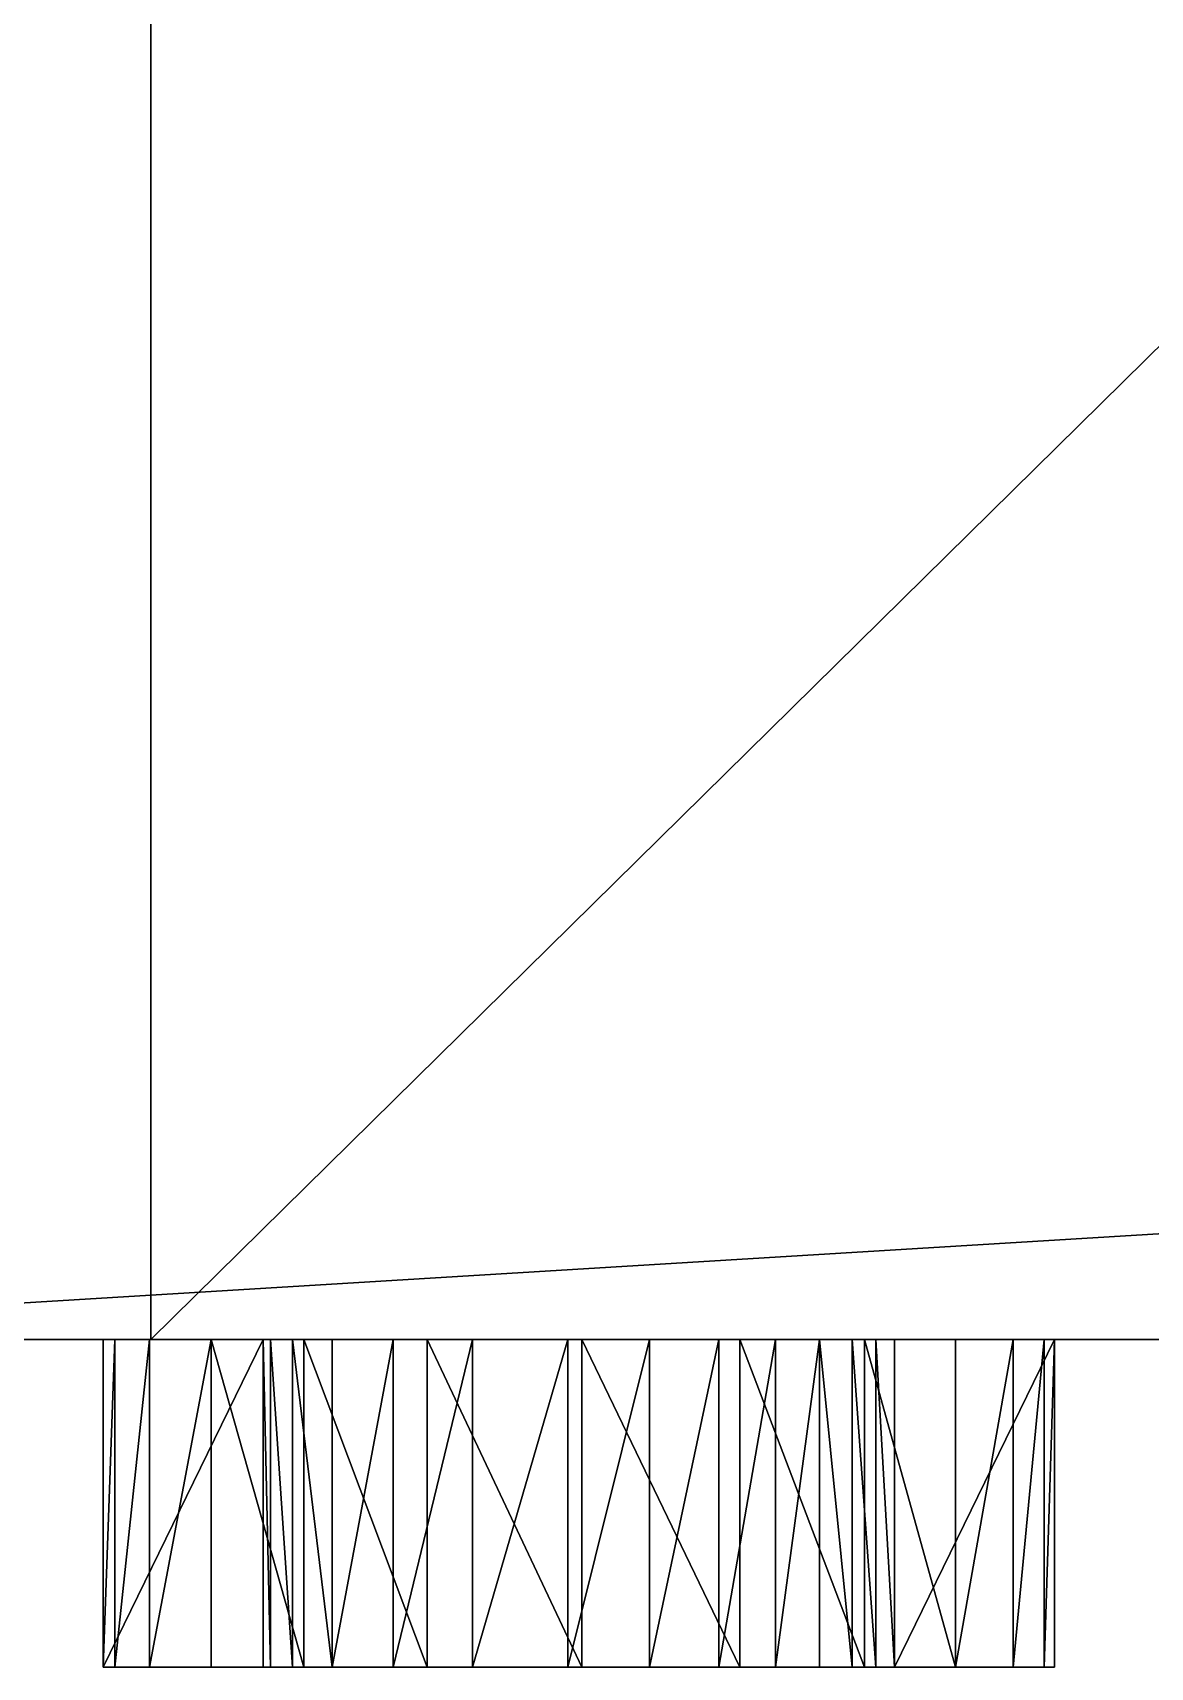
# Model space of a CAD drawing. Extents: x 51.7 to 84.8, y -43.6 to -19.8.
# Drawn here: x 57.616 to 58.095, y -42.91 to -42.21 of the extents above; entities that cross this region are included whole.
import ezdxf

# ---------------------------------------------------------------- set-up
doc = ezdxf.new("R2010")
doc.units = 0
doc.layers.get('0').update_dxf_attribs({"color": 13, "linetype": 'CONTINUOUS'})

# ---------------------------------------------------------------- blocks, each defined once
blk = doc.blocks.new('DUST_LST_1')
for p, q in [((1.1191, 1.107), (1.2656, 1.107)), ((1.1191, 1.107), (1.1191, 1.107, 0.3)), ((1.2656, 1.107), (1.2656, 1.107, 0.3)), ((1.8433, 1.107), (1.9898, 1.107)), ((1.8433, 1.107), (1.8433, 1.107, 0.3)), ((1.9898, 1.107), (1.9898, 1.107, 0.3)), ((1.1191, 0.4674), (1.1191, 0.4674, 0.3)), ((1.2656, 0.4682), (1.2656, 0.4682, 0.3)), ((1.8433, 0.4682), (1.8433, 0.4682, 0.3)), ((1.9898, 0.4674), (1.9898, 0.4674, 0.3)), ((1.2723, 0.3429), (1.2723, 0.3429, 0.3)), ((1.9803, 0.3177), (1.9803, 0.3177, 0.3)), ((1.1297, 0.3101), (1.1297, 0.3101, 0.3)), ((1.8261, 0.2936), (1.8261, 0.2936, 0.3)), ((1.2924, 0.2556), (1.3288, 0.1951)), ((1.2924, 0.2556), (1.2924, 0.2556, 0.3)), ((1.7745, 0.1865), (1.8046, 0.2316)), ((1.8046, 0.2316), (1.8046, 0.2316, 0.3)), ((1.3288, 0.1951), (1.3845, 0.1503)), ((1.3288, 0.1951), (1.3288, 0.1951, 0.3)), ((1.952, 0.2024), (1.952, 0.2024, 0.3)), ((1.1614, 0.1899), (1.1614, 0.1899, 0.3)), ((1.7344, 0.1545), (1.7745, 0.1865)), ((1.7745, 0.1865), (1.7745, 0.1865, 0.3)), ((1.3845, 0.1503), (1.3845, 0.1503, 0.3)), ((1.6826, 0.1316), (1.7344, 0.1545)), ((1.7344, 0.1545), (1.7344, 0.1545, 0.3)), ((1.4571, 0.1225), (1.4571, 0.1225, 0.3)), ((1.6192, 0.1178), (1.6826, 0.1316)), ((1.6826, 0.1316), (1.6826, 0.1316, 0.3)), ((1.5442, 0.1133), (1.5442, 0.1133, 0.3)), ((1.6192, 0.1178), (1.6192, 0.1178, 0.3)), ((1.899, 0.1134), (1.899, 0.1134, 0.3)), ((1.2178, 0.1003), (1.2178, 0.1003, 0.3)), ((1.3026, 0.0347), (1.3026, 0.0347, 0.3)), ((1.8157, 0.0427), (1.8157, 0.0427, 0.3)), ((1.4157, -0.0055), (1.4157, -0.0055, 0.3)), ((1.7018, -0.0035), (1.7018, -0.0035, 0.3)), ((1.5571, -0.0189), (1.5571, -0.0189, 0.3))]:
    blk.add_line(p, q)
for points in [[(1.9898, 1.107, 0), (1.9898, 0.4674, 0), (1.9803, 0.3177, 0), (1.952, 0.2024, 0), (1.899, 0.1134, 0), (1.8157, 0.0427, 0), (1.7018, -0.0035, 0), (1.5571, -0.0189, 0), (1.4157, -0.0055, 0), (1.3026, 0.0347, 0), (1.2178, 0.1003, 0), (1.1614, 0.1899, 0), (1.1297, 0.3101, 0), (1.1191, 0.4674, 0), (1.1191, 1.107, 0)], [(1.2656, 1.107, 0), (1.2656, 0.4682, 0), (1.2723, 0.3429, 0), (1.2924, 0.2556, 0)], [(1.8046, 0.2316, 0), (1.8261, 0.2936, 0), (1.8433, 0.4682, 0), (1.8433, 1.107, 0)], [(1.3845, 0.1503, 0), (1.4571, 0.1225, 0), (1.5442, 0.1133, 0), (1.6192, 0.1178, 0)]]:
    blk.add_polyline3d(points)
mesh = blk.add_polyface()
corners = [(1.9898, 1.107), (1.8433, 0.4682), (1.8433, 1.107), (1.899, 0.1134), (1.952, 0.2024), (1.9803, 0.3177), (1.9898, 0.4674), (1.2656, 1.107), (1.1191, 0.4674), (1.1191, 1.107), (1.1297, 0.3101), (1.1614, 0.1899), (1.2178, 0.1003), (1.2656, 0.4682), (1.2723, 0.3429), (1.3026, 0.0347), (1.2924, 0.2556), (1.3288, 0.1951), (1.4157, -0.0055), (1.3845, 0.1503), (1.4571, 0.1225), (1.5571, -0.0189), (1.5442, 0.1133), (1.6192, 0.1178), (1.7018, -0.0035), (1.6826, 0.1316), (1.7344, 0.1545), (1.8157, 0.0427), (1.7745, 0.1865), (1.8046, 0.2316), (1.8261, 0.2936)]
mesh.append_faces([[corners[k] for k in face] for face in [(0, 1, 2), (5, 0, 6), (7, 8, 9)]], dxfattribs={"vtx0": -1})
mesh.append_faces([[corners[k] for k in face] for face in [(3, 0, 4), (4, 0, 5), (8, 7, 10), (10, 7, 11), (11, 7, 12), (12, 14, 15), (15, 17, 18), (18, 20, 21), (21, 23, 24), (24, 26, 27), (27, 30, 3)]], dxfattribs={"vtx0": -1, "vtx1": -1})
mesh.append_faces([[corners[k] for k in face] for face in [(1, 0, 3)]], dxfattribs={"vtx0": -1, "vtx1": -1, "vtx2": -1})
mesh.append_faces([[corners[k] for k in face] for face in [(12, 7, 13), (12, 13, 14), (15, 14, 16), (15, 16, 17), (18, 17, 19), (18, 19, 20), (21, 20, 22), (21, 22, 23), (24, 23, 25), (24, 25, 26), (27, 26, 28), (27, 28, 29), (27, 29, 30), (3, 30, 1)]], dxfattribs={"vtx0": -1, "vtx2": -1})
mesh = blk.add_polyface()
corners = [(1.1191, 1.107, 0.3), (1.1191, 0.4674), (1.1191, 0.4674, 0.3), (1.1191, 1.107)]
mesh.append_faces([[corners[k] for k in face] for face in [(0, 1, 2), (1, 0, 3)]], dxfattribs={"vtx0": -1})
mesh = blk.add_polyface()
corners = [(1.1191, 1.107, 0.3), (1.2656, 1.107), (1.1191, 1.107), (1.2656, 1.107, 0.3)]
mesh.append_faces([[corners[k] for k in face] for face in [(0, 1, 2), (1, 0, 3)]], dxfattribs={"vtx0": -1})
mesh = blk.add_polyface()
corners = [(1.2656, 1.107), (1.2656, 0.4682, 0.3), (1.2656, 0.4682), (1.2656, 1.107, 0.3)]
mesh.append_faces([[corners[k] for k in face] for face in [(0, 1, 2), (1, 0, 3)]], dxfattribs={"vtx0": -1})
mesh = blk.add_polyface()
corners = [(1.8433, 1.107, 0.3), (1.9898, 1.107), (1.8433, 1.107), (1.9898, 1.107, 0.3)]
mesh.append_faces([[corners[k] for k in face] for face in [(0, 1, 2), (1, 0, 3)]], dxfattribs={"vtx0": -1})
mesh = blk.add_polyface()
corners = [(1.8433, 1.107, 0.3), (1.8433, 0.4682), (1.8433, 0.4682, 0.3), (1.8433, 1.107)]
mesh.append_faces([[corners[k] for k in face] for face in [(0, 1, 2), (1, 0, 3)]], dxfattribs={"vtx0": -1})
mesh = blk.add_polyface()
corners = [(1.9898, 1.107), (1.9898, 0.4674, 0.3), (1.9898, 0.4674), (1.9898, 1.107, 0.3)]
mesh.append_faces([[corners[k] for k in face] for face in [(0, 1, 2), (1, 0, 3)]], dxfattribs={"vtx0": -1})
mesh = blk.add_polyface()
corners = [(1.1191, 0.4674, 0.3), (1.1297, 0.3101), (1.1297, 0.3101, 0.3), (1.1191, 0.4674)]
mesh.append_faces([[corners[k] for k in face] for face in [(0, 1, 2), (1, 0, 3)]], dxfattribs={"vtx0": -1})
mesh = blk.add_polyface()
corners = [(1.2656, 0.4682), (1.2723, 0.3429, 0.3), (1.2723, 0.3429), (1.2656, 0.4682, 0.3)]
mesh.append_faces([[corners[k] for k in face] for face in [(0, 1, 2), (1, 0, 3)]], dxfattribs={"vtx0": -1})
mesh = blk.add_polyface()
corners = [(1.8433, 0.4682, 0.3), (1.8261, 0.2936), (1.8261, 0.2936, 0.3), (1.8433, 0.4682)]
mesh.append_faces([[corners[k] for k in face] for face in [(0, 1, 2), (1, 0, 3)]], dxfattribs={"vtx0": -1})
mesh = blk.add_polyface()
corners = [(1.9898, 0.4674), (1.9803, 0.3177, 0.3), (1.9803, 0.3177), (1.9898, 0.4674, 0.3)]
mesh.append_faces([[corners[k] for k in face] for face in [(0, 1, 2), (1, 0, 3)]], dxfattribs={"vtx0": -1})
mesh = blk.add_polyface()
corners = [(1.2723, 0.3429), (1.2924, 0.2556, 0.3), (1.2924, 0.2556), (1.2723, 0.3429, 0.3)]
mesh.append_faces([[corners[k] for k in face] for face in [(0, 1, 2), (1, 0, 3)]], dxfattribs={"vtx0": -1})
mesh = blk.add_polyface()
corners = [(1.9803, 0.3177), (1.952, 0.2024, 0.3), (1.952, 0.2024), (1.9803, 0.3177, 0.3)]
mesh.append_faces([[corners[k] for k in face] for face in [(0, 1, 2), (1, 0, 3)]], dxfattribs={"vtx0": -1})
mesh = blk.add_polyface()
corners = [(1.1297, 0.3101, 0.3), (1.1614, 0.1899), (1.1614, 0.1899, 0.3), (1.1297, 0.3101)]
mesh.append_faces([[corners[k] for k in face] for face in [(0, 1, 2), (1, 0, 3)]], dxfattribs={"vtx0": -1})
mesh = blk.add_polyface()
corners = [(1.8261, 0.2936, 0.3), (1.8046, 0.2316), (1.8046, 0.2316, 0.3), (1.8261, 0.2936)]
mesh.append_faces([[corners[k] for k in face] for face in [(0, 1, 2), (1, 0, 3)]], dxfattribs={"vtx0": -1})
mesh = blk.add_polyface()
corners = [(1.2924, 0.2556), (1.3288, 0.1951, 0.3), (1.3288, 0.1951), (1.2924, 0.2556, 0.3)]
mesh.append_faces([[corners[k] for k in face] for face in [(0, 1, 2), (1, 0, 3)]], dxfattribs={"vtx0": -1})
mesh = blk.add_polyface()
corners = [(1.8046, 0.2316, 0.3), (1.7745, 0.1865), (1.7745, 0.1865, 0.3), (1.8046, 0.2316)]
mesh.append_faces([[corners[k] for k in face] for face in [(0, 1, 2), (1, 0, 3)]], dxfattribs={"vtx0": -1})
mesh = blk.add_polyface()
corners = [(1.3288, 0.1951, 0.3), (1.3845, 0.1503), (1.3288, 0.1951), (1.3845, 0.1503, 0.3)]
mesh.append_faces([[corners[k] for k in face] for face in [(0, 1, 2), (1, 0, 3)]], dxfattribs={"vtx0": -1})
mesh = blk.add_polyface()
corners = [(1.952, 0.2024), (1.899, 0.1134, 0.3), (1.899, 0.1134), (1.952, 0.2024, 0.3)]
mesh.append_faces([[corners[k] for k in face] for face in [(0, 1, 2), (1, 0, 3)]], dxfattribs={"vtx0": -1})
mesh = blk.add_polyface()
corners = [(1.1614, 0.1899, 0.3), (1.2178, 0.1003), (1.2178, 0.1003, 0.3), (1.1614, 0.1899)]
mesh.append_faces([[corners[k] for k in face] for face in [(0, 1, 2), (1, 0, 3)]], dxfattribs={"vtx0": -1})
mesh = blk.add_polyface()
corners = [(1.7344, 0.1545, 0.3), (1.7745, 0.1865), (1.7344, 0.1545), (1.7745, 0.1865, 0.3)]
mesh.append_faces([[corners[k] for k in face] for face in [(0, 1, 2), (1, 0, 3)]], dxfattribs={"vtx0": -1})
mesh = blk.add_polyface()
corners = [(1.3845, 0.1503, 0.3), (1.4571, 0.1225), (1.3845, 0.1503), (1.4571, 0.1225, 0.3)]
mesh.append_faces([[corners[k] for k in face] for face in [(0, 1, 2), (1, 0, 3)]], dxfattribs={"vtx0": -1})
mesh = blk.add_polyface()
corners = [(1.6826, 0.1316, 0.3), (1.7344, 0.1545), (1.6826, 0.1316), (1.7344, 0.1545, 0.3)]
mesh.append_faces([[corners[k] for k in face] for face in [(0, 1, 2), (1, 0, 3)]], dxfattribs={"vtx0": -1})
mesh = blk.add_polyface()
corners = [(1.4571, 0.1225, 0.3), (1.5442, 0.1133), (1.4571, 0.1225), (1.5442, 0.1133, 0.3)]
mesh.append_faces([[corners[k] for k in face] for face in [(0, 1, 2), (1, 0, 3)]], dxfattribs={"vtx0": -1})
mesh = blk.add_polyface()
corners = [(1.6192, 0.1178, 0.3), (1.6826, 0.1316), (1.6192, 0.1178), (1.6826, 0.1316, 0.3)]
mesh.append_faces([[corners[k] for k in face] for face in [(0, 1, 2), (1, 0, 3)]], dxfattribs={"vtx0": -1})
mesh = blk.add_polyface()
corners = [(1.5442, 0.1133, 0.3), (1.6192, 0.1178), (1.5442, 0.1133), (1.6192, 0.1178, 0.3)]
mesh.append_faces([[corners[k] for k in face] for face in [(0, 1, 2), (1, 0, 3)]], dxfattribs={"vtx0": -1})
mesh = blk.add_polyface()
corners = [(1.899, 0.1134, 0.3), (1.8157, 0.0427), (1.899, 0.1134), (1.8157, 0.0427, 0.3)]
mesh.append_faces([[corners[k] for k in face] for face in [(0, 1, 2), (1, 0, 3)]], dxfattribs={"vtx0": -1})
mesh = blk.add_polyface()
corners = [(1.3026, 0.0347, 0.3), (1.2178, 0.1003), (1.3026, 0.0347), (1.2178, 0.1003, 0.3)]
mesh.append_faces([[corners[k] for k in face] for face in [(0, 1, 2), (1, 0, 3)]], dxfattribs={"vtx0": -1})
mesh = blk.add_polyface()
corners = [(1.4157, -0.0055, 0.3), (1.3026, 0.0347), (1.4157, -0.0055), (1.3026, 0.0347, 0.3)]
mesh.append_faces([[corners[k] for k in face] for face in [(0, 1, 2), (1, 0, 3)]], dxfattribs={"vtx0": -1})
mesh = blk.add_polyface()
corners = [(1.8157, 0.0427, 0.3), (1.7018, -0.0035), (1.8157, 0.0427), (1.7018, -0.0035, 0.3)]
mesh.append_faces([[corners[k] for k in face] for face in [(0, 1, 2), (1, 0, 3)]], dxfattribs={"vtx0": -1})
mesh = blk.add_polyface()
corners = [(1.5571, -0.0189, 0.3), (1.4157, -0.0055), (1.5571, -0.0189), (1.4157, -0.0055, 0.3)]
mesh.append_faces([[corners[k] for k in face] for face in [(0, 1, 2), (1, 0, 3)]], dxfattribs={"vtx0": -1})
mesh = blk.add_polyface()
corners = [(1.7018, -0.0035, 0.3), (1.5571, -0.0189), (1.7018, -0.0035), (1.5571, -0.0189, 0.3)]
mesh.append_faces([[corners[k] for k in face] for face in [(0, 1, 2), (1, 0, 3)]], dxfattribs={"vtx0": -1})
blk = doc.blocks.new('GROUP_1')
for p, q in [((57.66661, -42.76952, 41.88061), (57.66661, -41.47324, 41.88061)), ((56.33879, -42.76952, 33.91393), (61.13879, -42.76952, 33.91393)), ((61.13879, -42.76952, 37.21393), (56.33879, -42.76952, 37.21393))]:
    blk.add_line(p, q)
at = {"extrusion": (3.30664e-16, -1, 8.18871e-15), "xscale": 0.4679999999999998, "yscale": 0.4679999999999998, "zscale": 0.4679999999999998, "rotation": 360}
blk.add_blockref('DUST_LST_1', (57.12247, 32.80694, 42.76952), dxfattribs=at)
at = {"color": 9}
mesh = blk.add_polyface(dxfattribs=at)
corners = [(57.66661, -41.47324, 41.88061), (56.4077, -42.76952, 41.49788), (56.4077, -41.47324, 41.49788), (57.66661, -42.76952, 41.88061)]
mesh.append_faces([[corners[k] for k in face] for face in [(0, 1, 2), (1, 0, 3)]], dxfattribs={"vtx0": -1, "color": 9})
mesh = blk.add_polyface(dxfattribs=at)
corners = [(57.35215, -42.76952, 32.49523), (78.70734, -41.47324, 32.49523), (57.35215, -41.47324, 32.49523), (78.70734, -42.76952, 32.49523)]
mesh.append_faces([[corners[k] for k in face] for face in [(0, 1, 2), (1, 0, 3)]], dxfattribs={"vtx0": -1, "color": 9})
mesh = blk.add_polyface(dxfattribs=at)
corners = [(58.98217, -41.47324, 41.90575), (57.66661, -42.76952, 41.88061), (57.66661, -41.47324, 41.88061), (58.98217, -42.76952, 41.90575)]
mesh.append_faces([[corners[k] for k in face] for face in [(0, 1, 2), (1, 0, 3)]], dxfattribs={"vtx0": -1, "color": 9})
at = {"color": 254}
mesh = blk.add_polyface(dxfattribs=at)
corners = [(68.93437, -42.76952, 38.73788), (67.28097, -42.76952, 38.73887), (67.20332, -42.76952, 38.72865), (68.85673, -42.76952, 38.7481), (67.35332, -42.76952, 38.76884), (68.78437, -42.76952, 38.77807), (67.41546, -42.76952, 38.81652), (68.72224, -42.76952, 38.82575), (67.46313, -42.76952, 38.87865), (68.67457, -42.76952, 38.88788), (67.4931, -42.76952, 38.951), (68.6446, -42.76952, 38.96024), (67.50332, -42.76952, 39.02865), (68.63437, -42.76952, 39.03788), (67.4931, -42.76952, 39.10629), (68.6446, -42.76952, 39.11553), (67.46313, -42.76952, 39.17865), (68.67457, -42.76952, 39.18788), (67.41546, -42.76952, 39.24078), (68.72224, -42.76952, 39.25001), (67.35332, -42.76952, 39.28846), (68.78437, -42.76952, 39.29769), (67.28097, -42.76952, 39.31843), (68.85673, -42.76952, 39.32766), (67.20332, -42.76952, 39.32865), (68.93437, -42.76952, 39.33788), (79.91963, -42.76952, 41.65211), (75.90958, -42.76952, 41.57139), (81.08847, -42.76952, 40.92896), (77.21969, -42.76952, 41.98704), (78.59386, -42.76952, 42.0147), (55.06485, -42.76952, 33.74522), (56.33879, -42.76952, 33.91393), (54.26165, -42.76952, 34.78743), (61.13879, -42.76952, 33.91393), (56.33879, -42.76952, 37.21393), (53.77291, -42.76952, 36.00909), (53.63563, -42.76952, 37.31771), (82.80613, -42.76952, 37.3045), (82.59331, -42.76952, 38.66238), (53.86019, -42.76952, 38.6142), (54.42961, -42.76952, 39.80041), (67.12568, -42.76952, 38.73887), (67.05332, -42.76952, 38.76884), (66.99119, -42.76952, 38.81652), (66.94352, -42.76952, 38.87865), (66.91355, -42.76952, 38.951), (66.90332, -42.76952, 39.02865), (66.91355, -42.76952, 39.10629), (66.94352, -42.76952, 39.17865), (66.99119, -42.76952, 39.24078), (67.05332, -42.76952, 39.28846), (67.12568, -42.76952, 39.31843), (80.02409, -42.76952, 32.88931), (57.35215, -42.76952, 32.49523), (78.70734, -42.76952, 32.49523), (56.12169, -42.76952, 32.96137), (81.17536, -42.76952, 33.64013), (82.0669, -42.76952, 34.68621), (71.52298, -42.76952, 34.64142), (71.52298, -42.76952, 37.14142), (82.62574, -42.76952, 35.94193), (64.54109, -42.76952, 37.14142), (61.13879, -42.76952, 37.21393), (64.54109, -42.76952, 34.64142), (69.6799, -42.76952, 40.62171), (82.00469, -42.76952, 39.90442), (69.6799, -42.76952, 43.82171), (75.79188, -42.76952, 43.7267), (75.09195, -42.76952, 45.76858), (66.4799, -42.76952, 43.82171), (69.01202, -42.76952, 38.7481), (69.08437, -42.76952, 38.77807), (69.14651, -42.76952, 38.82575), (69.19418, -42.76952, 38.88788), (69.22415, -42.76952, 38.96024), (69.23437, -42.76952, 39.03788), (69.22415, -42.76952, 39.11553), (69.19418, -42.76952, 39.18788), (69.14651, -42.76952, 39.25001), (69.08437, -42.76952, 39.29769), (69.01202, -42.76952, 39.32766), (55.30077, -42.76952, 40.78652), (66.4799, -42.76952, 40.62171), (60.25478, -42.76952, 41.57139), (56.4077, -42.76952, 41.49788), (60.37248, -42.76952, 43.7267), (61.07241, -42.76952, 45.76858), (73.86264, -42.76952, 47.54284), (62.30172, -42.76952, 47.54284), (72.1968, -42.76952, 48.91548), (63.96756, -42.76952, 48.91548), (70.22022, -42.76952, 49.78285), (65.94414, -42.76952, 49.78285), (68.08218, -42.76952, 50.07944), (57.66661, -42.76952, 41.88061), (58.98217, -42.76952, 41.90575)]
mesh.append_faces([[corners[k] for k in face] for face in [(29, 26, 30), (53, 54, 55), (93, 92, 94), (95, 84, 96)]], dxfattribs={"vtx0": -1, "color": 254})
mesh.append_faces([[corners[k] for k in face] for face in [(1, 3, 4), (4, 5, 6), (6, 7, 8), (8, 9, 10), (10, 11, 12), (12, 13, 14), (14, 15, 16), (16, 17, 18), (18, 19, 20), (20, 21, 22), (22, 23, 24), (26, 27, 28), (27, 26, 29), (31, 32, 33), (32, 31, 34), (33, 35, 36), (36, 35, 37), (37, 39, 40), (40, 2, 41), (54, 53, 56), (56, 57, 31), (59, 58, 60), (60, 38, 62), (63, 38, 35), (34, 64, 63), (64, 34, 59), (28, 65, 66), (65, 27, 67), (67, 69, 70), (0, 66, 71), (71, 66, 72), (72, 66, 73), (73, 66, 74), (74, 66, 75), (75, 66, 76), (76, 66, 77), (77, 66, 78), (78, 66, 79), (79, 66, 80), (80, 66, 81), (81, 66, 25), (41, 66, 82), (83, 66, 65), (82, 84, 85), (84, 70, 86), (86, 70, 87), (87, 88, 89), (89, 90, 91), (91, 92, 93)]], dxfattribs={"vtx0": -1, "vtx1": -1, "color": 254})
mesh.append_faces([[corners[k] for k in face] for face in [(37, 35, 38), (40, 39, 2), (41, 24, 25), (31, 57, 34), (34, 58, 59), (62, 38, 63), (65, 28, 27), (39, 0, 2), (25, 66, 41), (82, 66, 83), (82, 83, 84), (87, 70, 69)]], dxfattribs={"vtx0": -1, "vtx1": -1, "vtx2": -1, "color": 254})
mesh.append_faces([[corners[k] for k in face] for face in [(0, 1, 2), (1, 0, 3), (4, 3, 5), (6, 5, 7), (8, 7, 9), (10, 9, 11), (12, 11, 13), (14, 13, 15), (16, 15, 17), (18, 17, 19), (20, 19, 21), (22, 21, 23), (24, 23, 25), (33, 32, 35), (37, 38, 39), (41, 2, 42), (41, 42, 43), (41, 43, 44), (41, 44, 45), (41, 45, 46), (41, 46, 47), (41, 47, 48), (41, 48, 49), (41, 49, 50), (41, 50, 51), (41, 51, 52), (41, 52, 24), (56, 53, 57), (34, 57, 58), (60, 58, 61), (60, 61, 38), (63, 64, 62), (67, 27, 68), (67, 68, 69), (0, 39, 66), (84, 83, 70), (87, 69, 88), (89, 88, 90), (91, 90, 92), (84, 95, 85)]], dxfattribs={"vtx0": -1, "vtx2": -1, "color": 254})
blk = doc.blocks.new('COMPONENT_2_')
blk.add_blockref('GROUP_1', (0, 0))

msp = doc.modelspace()

# ---------------------------------------------------------------- block references
msp.add_blockref('COMPONENT_2_', (0, 0))

doc.saveas('drawing.dxf')
